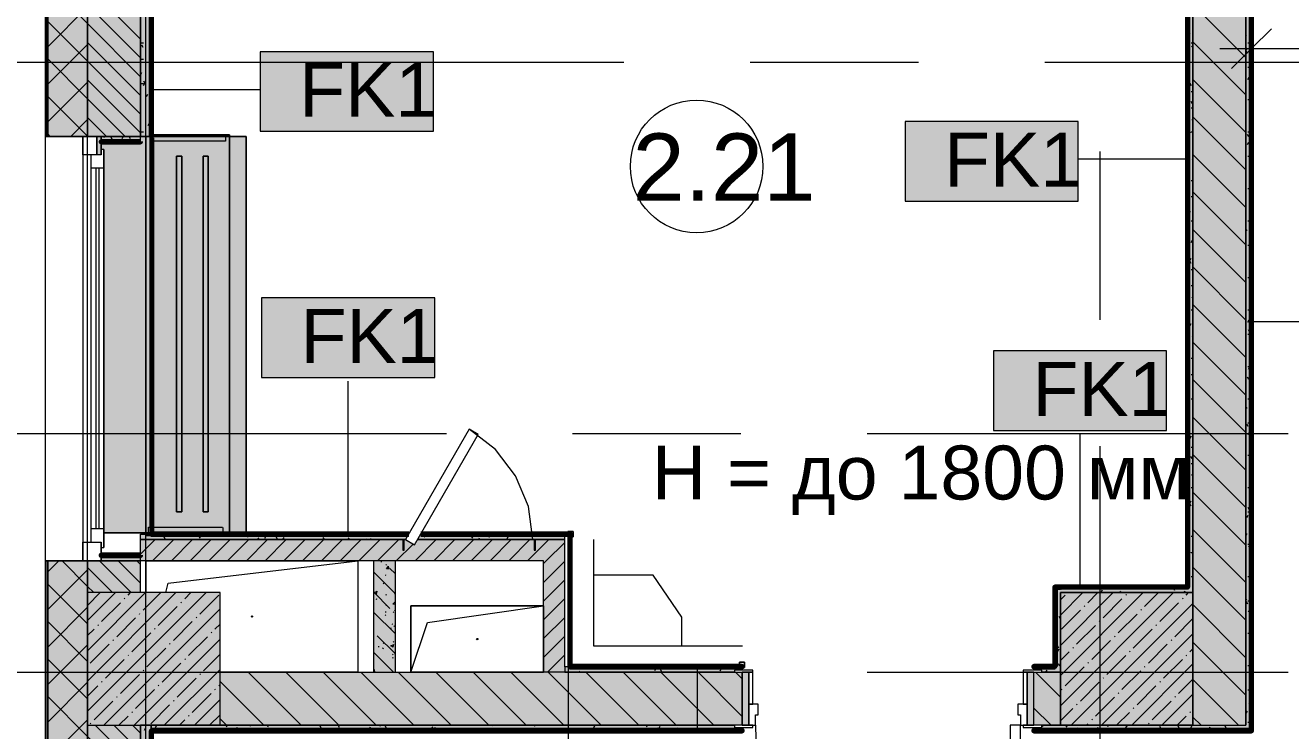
# Model space of a CAD drawing. Header units: millimetres. Extents: x -3817 to 677485, y -22715 to 103890.
# Drawn here: x 326948 to 331722, y 12799 to 15458 of the extents above; entities that cross this region are included whole.
import ezdxf

# ---------------------------------------------------------------- set-up
doc = ezdxf.new("R2010")
doc.units = ezdxf.units.MM
doc.layers.add('PDF _Геометрия', color=7, linetype='Continuous', true_color=0x1d1d1d)
doc.layers.add('PDF _Сплошная заливка', color=7, linetype='Continuous', true_color=0xffffff)
doc.layers.add('PDF _Текст', color=7, linetype='Continuous')
doc.styles.add('PDF GOST-Common', font='arial.ttf')

msp = doc.modelspace()

# ---------------------------------------------------------------- hatches: boundary and pattern name
at = {"layer": 'PDF _Сплошная заливка', "transparency": 33554559}
h = msp.add_hatch(color=256, dxfattribs=at)
h.paths.add_polyline_path([(327182.9, 1819), (327182.9, 7139), (327032.9, 7139), (327032.9, 1819)], flags=0)
h.paths.add_polyline_path([(327032.9, 9239), (327182.9, 9239), (327182.9, 10439), (327032.9, 10439), (327032.9, 9751.2)], flags=0)
h.paths.add_polyline_path([(327182.9, 12539), (327182.9, 13439), (327032.9, 13439), (327032.9, 12539)], flags=0)
h.paths.add_polyline_path([(327032.9, 15039), (327182.9, 15039), (327182.9, 17269), (327032.9, 17269), (327032.9, 16342.1)], flags=0)
h = msp.add_hatch(color=256, dxfattribs=at)
h.paths.add_polyline_path([(327382.9, 9819), (327382.9, 10439), (327182.9, 10439), (327182.9, 9819)], flags=0)
h.paths.add_polyline_path([(327382.9, 12539), (327382.9, 12819), (327182.9, 12819), (327182.9, 12539)], flags=0)
h.paths.add_polyline_path([(327382.9, 13319), (327382.9, 13439), (327182.9, 13439), (327182.9, 13319), (327240, 13319)], flags=0)
h.paths.add_polyline_path([(327182.9, 15039), (327382.9, 15039), (327382.9, 16619), (327182.9, 16619), (327182.9, 16342.1)], flags=0)
for points in [[(331352.9, 12819), (331552.9, 12819), (331552.9, 16519), (331352.9, 16519), (331352.9, 13319)], [(331552.9, 12799), (331572.9, 12799), (331572.9, 15919), (331552.9, 15919), (331552.9, 12819)], [(328902.9, 13439), (328982.9, 13439), (328982.9, 13519), (328872.2, 13519), (328872.2, 13479), (328867.2, 13479), (328867.2, 13519), (328427.5, 13517.4), (328416.9, 13499), (328382.2, 13519), (328377.2, 13517.4), (328377.2, 13479), (328372.2, 13479), (328372.2, 13519), (327382.9, 13517.4), (327382.9, 13439), (328872.2, 13439)], [(327182.9, 12819), (327682.9, 12819), (327682.9, 13319), (327182.9, 13319), (327182.9, 13046.6)], [(330832.9, 13019), (330852.9, 13019), (330852.9, 13339), (330832.9, 13339), (330832.9, 13039)]]:
    msp.add_hatch(color=256, dxfattribs=at).paths.add_polyline_path(points)
at = {"layer": 'PDF _Сплошная заливка', "true_color": 0xeae6de, "transparency": 33554559}
msp.add_hatch(color=254, dxfattribs=at).paths.add_polyline_path([(327418.6, 13544.2), (327418.6, 15039), (327382.9, 15039), (327382.4, 15018), (327234.9, 15019), (327234.9, 15039), (327218.6, 15039), (327218.6, 14969), (327234.9, 14969), (327234.9, 14989), (327244.9, 14989), (327244.9, 13544.2)])
h = msp.add_hatch(color=254, dxfattribs=at)
h.paths.add_polyline_path([(327474.2, 13544.2), (327718.5, 13544.2), (327718.5, 15044.5), (327423.9, 15044.5), (327422.9, 15039), (327418.6, 15039), (327418.6, 13544.2)], flags=0)
h.paths.add_polyline_path([(327618.5, 13624), (327618.5, 14964.5), (327638.5, 14964.5), (327638.5, 13624)], flags=0)
h.paths.add_polyline_path([(327518.5, 13624), (327518.5, 14964.5), (327538.5, 14964.5), (327538.5, 13624)], flags=0)
at = {"layer": 'PDF _Сплошная заливка', "true_color": 0xe8e1d4, "transparency": 33554559}
h = msp.add_hatch(color=254, dxfattribs=at)
h.paths.add_polyline_path([(327474.2, 13544.2), (327718.5, 13544.2), (327718.5, 15039), (327431.9, 15039), (327431.9, 13544.2)], flags=0)
h.paths.add_polyline_path([(327518.5, 13624), (327518.5, 14964.5), (327538.5, 14964.5), (327538.5, 13624)], flags=0)
h.paths.add_polyline_path([(327618.5, 13624), (327618.5, 14964.5), (327638.5, 14964.5), (327638.5, 13624)], flags=0)
at = {"layer": 'PDF _Сплошная заливка', "true_color": 0xfaf5eb, "transparency": 33554559}
h = msp.add_hatch(color=7, dxfattribs=at)
h.paths.add_polyline_path([(327431.9, 13540), (327781.9, 13540), (327781.9, 15039), (327718.5, 15039), (327718.5, 13544.2), (327431.9, 13544.2)], flags=0)
h.paths.add_polyline_path([(327518.5, 13624), (327538.5, 13624), (327538.5, 14964.5), (327518.5, 14964.5), (327518.5, 13703.8)], flags=0)
h.paths.add_polyline_path([(327618.5, 13624), (327638.5, 13624), (327638.5, 14964.5), (327618.5, 14964.5), (327618.5, 13644)], flags=0)
at = {"layer": 'PDF _Сплошная заливка', "true_color": 0xe8e1d4, "transparency": 33554559}
h = msp.add_hatch(color=254, dxfattribs=at)
h.paths.add_polyline_path([(327474.2, 13544.2), (327718.5, 13544.2), (327718.5, 15039), (327431.9, 15039), (327431.9, 13544.2)], flags=0)
h.paths.add_polyline_path([(327518.5, 13624), (327518.5, 14964.5), (327538.5, 14964.5), (327538.5, 13624)], flags=0)
h.paths.add_polyline_path([(327618.5, 13624), (327618.5, 14964.5), (327638.5, 14964.5), (327638.5, 13624)], flags=0)
at = {"layer": 'PDF _Сплошная заливка', "true_color": 0xfaf5eb, "transparency": 33554559}
h = msp.add_hatch(color=7, dxfattribs=at)
h.paths.add_polyline_path([(327722.8, 13540), (327781.9, 13540), (327781.9, 15039), (327718.5, 15039), (327718.5, 13544.2), (327431.9, 13544.2), (327431.9, 13540), (327718.5, 13540)], flags=0)
h.paths.add_polyline_path([(327518.5, 13624), (327538.5, 13624), (327538.5, 14964.5), (327518.5, 14964.5), (327518.5, 13703.8)], flags=0)
h.paths.add_polyline_path([(327618.5, 13624), (327638.5, 13624), (327638.5, 14964.5), (327618.5, 14964.5), (327618.5, 13644)], flags=0)
at = {"layer": 'PDF _Сплошная заливка', "transparency": 33554559}
h = msp.add_hatch(color=256, dxfattribs=at)
h.paths.add_polyline_path([(327382.9, 13519), (328382.2, 13519), (328393.8, 13539), (327382.9, 13539)], flags=0)
h.paths.add_polyline_path([(328872.2, 13519), (328982.9, 13519), (328982.9, 13539), (328440, 13539), (328428.4, 13519), (328867.2, 13519)], flags=0)
h = msp.add_hatch(color=256, dxfattribs=at)
h.paths.add_polyline_path([(330782.9, 13019), (330832.9, 13019), (330832.9, 13039), (330752.9, 13039), (330752.9, 13027), (330782.9, 13026.5)], flags=0)
h.paths.add_polyline_path([(329622.9, 13019), (329622.9, 13027), (329652.9, 13027), (329652.9, 13039), (328982.9, 13039), (328982.9, 13019)], flags=0)
h = msp.add_hatch(color=256, dxfattribs=at)
h.paths.add_polyline_path([(327682.9, 12819), (329652.9, 12819), (329652.9, 13019), (327682.9, 13019), (327682.9, 12875.5)], flags=0)
h.paths.add_polyline_path([(330852.9, 12819), (330852.9, 13019), (330752.9, 13019), (330752.9, 12819), (330782.9, 12819)], flags=0)
h = msp.add_hatch(color=256, dxfattribs=at)
h.paths.add_polyline_path([(327422.9, 10419), (327422.9, 10439), (327382.9, 10439), (327382.9, 10419)], flags=0)
h.paths.add_polyline_path([(327382.9, 12539), (327422.9, 12539), (327422.9, 12819), (327382.9, 12819), (327382.9, 12575.9)], flags=0)
h = msp.add_hatch(color=256, dxfattribs=at)
h.paths.add_polyline_path([(331552.9, 12799), (331552.9, 12819), (330782.9, 12819), (330782.9, 12811), (330752.9, 12811), (330752.9, 12799), (331500.2, 12799)], flags=0)
h.paths.add_polyline_path([(327422.9, 12799), (329652.9, 12799), (329652.9, 12811), (329622.9, 12811), (329622.9, 12819), (327422.9, 12819)], flags=0)

# ---------------------------------------------------------------- linework, layer by layer
at = {"layer": 'PDF _Геометрия', "color": 253, "lineweight": 9, "true_color": 0xaaaaaa}
for points in [[(327402.9, 12624.6), (327402.9, 14799), (327402.9, 17299)], [(324847.9, 15319), (327347.9, 15319), (329206.6, 15319)], [(329682.9, 15319), (330317.9, 15319)], [(330794.1, 15319), (332381.6, 15319)], [(327164.9, 15039), (327164.9, 13439)], [(331002.9, 14347.4), (331002.9, 14982.4)], [(327214.9, 13559), (327214.9, 14919)], [(327224.9, 14919), (327224.9, 13559)], [(324847.9, 13919), (327347.9, 13919), (328536.6, 13919)], [(328862.2, 13519), (328845.9, 13643.2), (328797.9, 13759), (328721.7, 13858.4), (328622.2, 13934.7)], [(329012.9, 13919), (329647.9, 13919)], [(330124.1, 13919), (331711.6, 13919)], [(331002.9, 12283.7), (331002.9, 13871.2)], [(327234.9, 13439), (327234.9, 13509)], [(324847.9, 13019), (327347.9, 13019), (328536.6, 13019)], [(329012.9, 13019), (329647.9, 13019)], [(330124.1, 13019), (331711.6, 13019)]]:
    msp.add_lwpolyline(points, dxfattribs=at)
at = {"layer": 'PDF _Геометрия', "color": 9, "lineweight": 9, "true_color": 0xc0c0c0}
for points in [[(327182.9, 12539), (327024.9, 12539), (327024.9, 10439), (327182.9, 10439), (327182.9, 12539), (327024.9, 12539), (327024.9, 13439), (327182.9, 13439), (327024.9, 13439), (327024.9, 15039), (327182.9, 15039), (327024.9, 15039), (327024.9, 17277), (327029.9, 17277), (327182.9, 17277), (331352.9, 17277), (331352.9, 17272), (331352.9, 17119), (331347.9, 17119), (331344.9, 17119), (327182.9, 17119), (327182.9, 17009)], [(331352.9, 16519), (331352.9, 12819), (330852.9, 12819), (330852.9, 13019), (330852.9, 13319), (331332.9, 13319), (331352.9, 13319), (331352.9, 16599.7)], [(331572.9, 15918), (331572.9, 12799), (331552.9, 12799), (330752.9, 12799), (330752.9, 12811)], [(327218.6, 15039), (327182.9, 15039), (327382.9, 15039), (327422.9, 15039)], [(327182.9, 13439), (327182.9, 15039)], [(327682.9, 13019), (328262.9, 13019), (328262.9, 13439), (327382.9, 13439), (327382.9, 13519), (328382.2, 13519), (327382.9, 13519), (327382.9, 13539), (328393.8, 13539)], [(327402.9, 13544.2), (327402.9, 13540)], [(329652.9, 13027), (329652.9, 13039), (328982.9, 13039), (328982.9, 13439), (328982.9, 13519), (328428.4, 13519), (328982.9, 13519), (328982.9, 13539), (328440, 13539)], [(327382.9, 13319), (327382.9, 13439), (327182.9, 13439), (327234.9, 13439)], [(327402.9, 13439), (327402.9, 13319)], [(328872.2, 13439), (328372.2, 13439)], [(330832.9, 13040), (330832.9, 13339), (330852.9, 13339)], [(330832.9, 13039), (330752.9, 13039), (330752.9, 13027)], [(329652.9, 12819), (329652.9, 13019)], [(330752.9, 12819), (330752.9, 13019)], [(327422.9, 12799), (327422.9, 12819), (327422.9, 12799), (329652.9, 12799), (329652.9, 12811)]]:
    msp.add_lwpolyline(points, dxfattribs=at)
at = {"layer": 'PDF _Геометрия', "color": 7, "lineweight": 9}
for points in [[(327029.9, 15039), (327029.9, 17272), (327032.9, 17272), (327182.9, 17272), (331347.9, 17272), (331347.9, 17269), (331347.9, 17119)], [(331344.9, 17119), (331344.9, 17269), (327182.9, 17269), (327032.9, 17269), (327032.9, 15039)], [(327422.9, 15039), (327422.9, 16598), (327422.9, 16599), (327702.9, 16599)], [(331332.9, 16598.7), (331332.9, 13339)], [(331352.9, 12819), (331552.9, 12819), (331552.9, 15919), (331552.9, 12819)], [(331573.9, 15176.1), (331573.9, 15370), (331573.9, 15490)], [(331453.9, 15370), (332872.4, 15370), (334193.9, 15370)], [(327423.4, 15216.4), (327834.3, 15216.4)], [(331332.4, 14952.9), (330919.9, 14952.9)], [(331573.4, 14341.3), (331984.3, 14341.3)], [(328166, 13539.5), (328166, 14116.2)], [(330927.2, 13339.5), (330927.2, 13916.2)], [(329003.9, 13529.5), (329015.3, 13529.5), (329010.9, 13529.5)], [(327029.9, 13439), (327029.9, 12539)], [(327032.9, 13439), (327032.9, 12539)], [(327402.9, 13319), (327402.9, 13439), (328202.9, 13439), (328202.9, 13019), (327682.9, 13019)], [(327477.9, 13319), (327486.9, 13355), (328202.9, 13439)], [(328342.9, 13439), (328262.9, 13439)], [(329424.5, 13120.8), (329424.5, 13226.1), (329317, 13384.7), (329091.8, 13384.7)], [(331331.9, 13339), (330852.9, 13339)], [(328402.9, 13019), (328465.4, 13206.5), (328902.9, 13269)], [(328995.8, 13261.4), (328995.8, 12624.8), (329155.5, 12624.8)], [(328982.9, 13039), (328982.9, 13019), (329622.9, 13019), (328982.9, 13019), (328902.9, 13019)], [(329482.9, 13039.5), (329482.1, 12796.8)], [(329641.8, 13047), (329641.8, 13057), (329661.3, 13057), (329661.3, 13037), (329652.9, 13037), (329661.3, 13037), (329661.3, 13057), (329641.8, 13057), (329641.8, 13040)], [(328262.9, 13019), (328342.9, 13019)], [(327422.9, 12819), (327382.9, 12819)]]:
    msp.add_lwpolyline(points, dxfattribs=at)
for points in [[(327182.9, 17009), (327182.9, 15039)], [(327382.9, 15039), (327382.9, 16619)], [(328487.5, 15358.3), (327834.3, 15358.3), (327834.3, 15058.3), (328487.5, 15058.3)], [(330919.9, 15094.7), (330266.8, 15094.7), (330266.8, 14794.7), (330919.9, 14794.7)], [(328492.5, 14430.1), (327839.4, 14430.1), (327839.4, 14130.1), (328492.5, 14130.1)], [(331253.7, 14230.1), (330600.6, 14230.1), (330600.6, 13930.1), (331253.7, 13930.1)], [(329015.3, 13529.5), (329015.3, 13549), (328995.3, 13549), (328995.3, 13540), (328995.3, 13549), (329015.3, 13549)], [(328995.3, 13539), (328995.3, 13529.5), (329002.9, 13529.5), (328995.3, 13529.5)], [(327182.9, 13439), (327182.9, 12539)], [(327682.9, 13319), (327182.9, 13319), (327182.9, 12819), (327682.9, 12819)], [(331352.9, 13319), (330852.9, 13319), (330852.9, 12819), (331352.9, 12819)], [(328902.9, 13269), (328902.9, 13019), (328402.9, 13019), (328402.9, 13269)], [(328902.9, 13269), (328402.9, 13269), (328402.9, 13019), (328902.9, 13019)], [(330832.9, 13019), (330782.9, 13019)], [(327382.9, 12539), (327382.9, 12819)], [(327422.9, 12819), (329622.9, 12819)], [(330782.9, 12819), (330852.9, 12819)]]:
    msp.add_lwpolyline(points, close=True, dxfattribs=at)
at = {"layer": 'PDF _Геометрия', "color": 231, "lineweight": 70, "true_color": 0xff80c0}
for points in [[(327422.9, 15039), (327423.9, 15039), (327423.9, 16598), (327702.9, 16598), (327703.9, 16598), (327703.9, 16878), (330401.9, 16878), (330401.9, 16598.7), (330402.9, 16598.7), (331331.9, 16598.7), (331331.9, 13340), (330831.9, 13340), (330831.9, 13339), (330831.9, 13040), (330752.9, 13040), (330752.9, 13039), (330832.9, 13039)], [(331572.9, 15919), (331572.9, 12799), (330752.9, 12799), (330752.9, 12798), (331573.9, 12798), (331573.9, 12799), (331573.9, 15919)], [(328394.4, 13540), (327422.9, 13540), (327422.9, 13539), (328393.8, 13539)], [(328440, 13539), (329002.9, 13539), (329002.9, 13040), (329002.9, 13039), (329652.9, 13039), (329652.9, 13040), (329003.9, 13040), (329003.9, 13540), (329002.9, 13540), (328440.6, 13540)], [(330852.9, 13339), (330832.9, 13339), (330832.9, 13040)], [(327422.9, 12798), (327422.9, 12539), (327423.9, 12539), (327423.9, 12798), (329652.9, 12798), (329652.9, 12799), (327422.9, 12799)]]:
    msp.add_lwpolyline(points, dxfattribs=at)
at = {"layer": 'PDF _Геометрия', "color": 231, "lineweight": 9, "true_color": 0xff80c0}
for points in [[(327702.9, 16599), (327422.9, 16599), (327422.9, 16598), (327422.9, 15039)], [(330852.9, 13339), (331331.9, 13339), (331332.9, 13339), (331332.9, 16598.7), (331332.9, 16599.7), (330422.9, 16599.7)], [(330832.9, 13039), (330832.9, 13040)], [(327422.9, 12799), (327422.9, 12798)]]:
    msp.add_lwpolyline(points, dxfattribs=at)
at = {"layer": 'PDF _Геометрия', "lineweight": 9}
for points in [[(327382.9, 15405.5), (327182.9, 15605.5), (327032.9, 15755.5)], [(327382.9, 15264), (327182.9, 15464), (327032.9, 15614)], [(327032.9, 15376.9), (327182.9, 15526.9)], [(327382.9, 15334.7), (327182.9, 15534.7)], [(331552.9, 15336.7), (331352.9, 15536.7)], [(327382.9, 15122.6), (327182.9, 15322.6), (327032.9, 15472.6)], [(327032.9, 15235.5), (327182.9, 15385.5)], [(327382.9, 15193.3), (327182.9, 15393.3)], [(331552.9, 15195.3), (331352.9, 15395.3)], [(327325.1, 15039), (327182.9, 15181.2), (327032.9, 15331.2)], [(327032.9, 15094), (327182.9, 15244)], [(327382.9, 15051.9), (327182.9, 15251.9)], [(331552.9, 15053.8), (331352.9, 15253.8)], [(327183.7, 15039), (327182.9, 15039.8), (327032.9, 15189.8)], [(327119.3, 15039), (327182.9, 15102.6)], [(327254.4, 15039), (327182.9, 15110.5)], [(331552.9, 14912.4), (331352.9, 15112.4)], [(327042.2, 15039), (327032.9, 15048.3)], [(331552.9, 14771), (331352.9, 14971)], [(331552.9, 14629.6), (331352.9, 14829.6)], [(331552.9, 14488.1), (331352.9, 14688.1)], [(331552.9, 14346.7), (331352.9, 14546.7)], [(331552.9, 14205.3), (331352.9, 14405.3)], [(331552.9, 14063.9), (331352.9, 14263.9)], [(331552.9, 13922.5), (331352.9, 14122.5)], [(331552.9, 13781), (331352.9, 13981)], [(331552.9, 13639.6), (331352.9, 13839.6)], [(331552.9, 13498.2), (331352.9, 13698.2)], [(327382.9, 13464.1), (327437.8, 13519)], [(327428.5, 13439), (327508.5, 13519)], [(327499.2, 13439), (327579.2, 13519)], [(327569.9, 13439), (327649.9, 13519)], [(327640.6, 13439), (327720.6, 13519)], [(327711.3, 13439), (327791.3, 13519)], [(327782, 13439), (327862, 13519)], [(327852.7, 13439), (327932.7, 13519)], [(327923.4, 13439), (328003.4, 13519)], [(327994.2, 13439), (328074.2, 13519)], [(328064.9, 13439), (328144.9, 13519)], [(328135.6, 13439), (328215.6, 13519)], [(328206.3, 13439), (328286.3, 13519)], [(328277, 13439), (328357, 13519)], [(328418.4, 13439), (328498.4, 13519)], [(328489.1, 13439), (328569.1, 13519)], [(328559.8, 13439), (328639.8, 13519)], [(328630.6, 13439), (328710.6, 13519)], [(328701.3, 13439), (328781.3, 13519)], [(328772, 13439), (328852, 13519)], [(328842.7, 13439), (328922.7, 13519)], [(331552.9, 13356.8), (331352.9, 13556.8)], [(328347.7, 13439), (328411.1, 13502.4)], [(328902.9, 13428.5), (328913.4, 13439), (328982.9, 13508.5)], [(327032.9, 13397), (327074.9, 13439)], [(327206.6, 13319), (327182.9, 13342.7), (327086.6, 13439)], [(327348, 13319), (327228, 13439)], [(327382.9, 13354.8), (327298.7, 13439)], [(327382.9, 13425.6), (327369.4, 13439)], [(328902.9, 13357.8), (328982.9, 13437.8)], [(331552.9, 13215.4), (331352.9, 13415.4)], [(327032.9, 13255.6), (327182.9, 13405.6)], [(327277.3, 13319), (327182.9, 13413.4)], [(328902.9, 13287.1), (328982.9, 13367.1)], [(327182.9, 13201.3), (327032.9, 13351.3)], [(327182.9, 13213.9), (327288, 13319)], [(327182.9, 13099.9), (327402, 13319)], [(327182.9, 12985.8), (327516.1, 13319)], [(327182.9, 12871.8), (327630.1, 13319)], [(327182.9, 13271), (327230.9, 13319)], [(327335.7, 13309.7), (327345, 13319)], [(327392.7, 13252.6), (327459, 13319)], [(327549.5, 13295.4), (327573.1, 13319)], [(330852.9, 13234.4), (330937.5, 13319)], [(330852.9, 13120.3), (331051.6, 13319)], [(330852.9, 13006.3), (331165.6, 13319)], [(330852.9, 12892.2), (331279.7, 13319)], [(330956.7, 13281.2), (330994.6, 13319)], [(331170.6, 13266.9), (331222.7, 13319)], [(331327.4, 13309.7), (331336.7, 13319)], [(327235.9, 13209.9), (327307.1, 13281.2)], [(327321.4, 13295.4), (327323.8, 13297.8)], [(327535.2, 13281.2), (327537.6, 13283.5)], [(327606.5, 13238.4), (327677.8, 13309.7)], [(328902.9, 13216.4), (328982.9, 13296.4)], [(330852.9, 13291.4), (330871.2, 13309.7)], [(330893.7, 12819), (331352.9, 13278.2)], [(331013.7, 13224.1), (331085, 13295.4)], [(331099.3, 13309.7), (331101.7, 13312)], [(331227.6, 13209.9), (331298.9, 13281.2)], [(331313.1, 13295.4), (331315.5, 13297.8)], [(331552.9, 13073.9), (331352.9, 13273.9)], [(327032.9, 13114.1), (327182.9, 13264.1)], [(327244.2, 12819), (327682.9, 13257.7)], [(327292.9, 13152.9), (327364.2, 13224.1)], [(327378.4, 13238.4), (327380.8, 13240.8)], [(327449.7, 13195.6), (327521, 13266.9)], [(327592.3, 13224.1), (327594.6, 13226.5)], [(328902.9, 13145.7), (328982.9, 13225.7)], [(330856.9, 13181.4), (330928.2, 13252.6)], [(330942.5, 13266.9), (330944.8, 13269.3)], [(331070.8, 13167.1), (331142.1, 13238.4)], [(331156.3, 13252.6), (331158.7, 13255)], [(327182.9, 13059.9), (327032.9, 13209.9)], [(327182.9, 13156.9), (327207.4, 13181.4)], [(327221.6, 13195.6), (327224, 13198)], [(327435.5, 13181.4), (327437.8, 13183.7)], [(327506.7, 13138.6), (327578, 13209.9)], [(327663.6, 13181.4), (327682.9, 13200.7)], [(330914, 13124.3), (330985.2, 13195.6)], [(330999.5, 13209.9), (331001.9, 13212.3)], [(331127.8, 13110.1), (331199.1, 13181.4)], [(331213.3, 13195.6), (331215.7, 13198)], [(331284.6, 13152.9), (331352.9, 13221.1)], [(327278.6, 13138.6), (327281, 13141)], [(327349.9, 13095.8), (327421.2, 13167.1)], [(327358.2, 12819), (327682.9, 13143.7)], [(327563.8, 13081.6), (327635, 13152.9)], [(327649.3, 13167.1), (327651.7, 13169.5)], [(328902.9, 13074.9), (328982.9, 13154.9)], [(330971, 13067.3), (331042.3, 13138.6)], [(331007.8, 12819), (331352.9, 13164.1)], [(331056.5, 13152.9), (331058.9, 13155.2)], [(331270.4, 13138.6), (331272.7, 13141)], [(331552.9, 12932.5), (331352.9, 13132.5)], [(327032.9, 12972.7), (327182.9, 13122.7)], [(327193.1, 13053.1), (327264.4, 13124.3)], [(327335.7, 13081.6), (327338, 13083.9)], [(327406.9, 13038.8), (327478.2, 13110.1)], [(327492.5, 13124.3), (327494.9, 13126.7)], [(327620.8, 13024.5), (327682.9, 13086.7)], [(328917.7, 13019), (328982.9, 13084.2)], [(330852.9, 13063.3), (330885.4, 13095.8)], [(330899.7, 13110.1), (330902.1, 13112.5)], [(331028, 13010.3), (331099.3, 13081.6)], [(331113.5, 13095.8), (331115.9, 13098.2)], [(331184.8, 13053.1), (331256.1, 13124.3)], [(331327.4, 13081.6), (331329.8, 13083.9)], [(331341.6, 13095.8), (331352.9, 13107.1)], [(327182.9, 12918.4), (327032.9, 13068.4)], [(327250.1, 12996), (327321.4, 13067.3)], [(327464, 12981.8), (327535.2, 13053.1)], [(327549.5, 13067.3), (327551.9, 13069.7)], [(330871.2, 12967.5), (330942.5, 13038.8)], [(330956.7, 13053.1), (330959.1, 13055.4)], [(331121.8, 12819), (331352.9, 13050.1)], [(331170.6, 13038.8), (331172.9, 13041.2)], [(331241.8, 12996), (331313.1, 13067.3)], [(327235.9, 12981.8), (327238.2, 12984.2)], [(327307.1, 12939), (327378.4, 13010.3)], [(327392.7, 13024.5), (327395.1, 13026.9)], [(327472.3, 12819), (327682.9, 13029.6)], [(327521, 12924.8), (327592.3, 12996)], [(327606.5, 13010.3), (327608.9, 13012.7)], [(327848, 12819), (327682.9, 12984.1)], [(327989.4, 12819), (327789.4, 13019)], [(328130.9, 12819), (327930.9, 13019)], [(328272.3, 12819), (328072.3, 13019)], [(328413.7, 12819), (328213.7, 13019)], [(328555.1, 12819), (328355.1, 13019)], [(328696.6, 12819), (328496.5, 13019)], [(328838, 12819), (328638, 13019)], [(328979.4, 12819), (328779.4, 13019)], [(329120.8, 12819), (328920.8, 13019)], [(329262.2, 12819), (329062.2, 13019)], [(329403.7, 12819), (329203.7, 13019)], [(329545.1, 12819), (329345.1, 13019)], [(329652.9, 12852.6), (329486.5, 13019)], [(329652.9, 12994), (329627.9, 13019)], [(330852.9, 12925.4), (330759.3, 13019)], [(331013.7, 12996), (331016.1, 12998.4)], [(331085, 12953.3), (331156.3, 13024.5)], [(331227.6, 12981.8), (331230, 12984.2)], [(331298.9, 12939), (331352.9, 12993)], [(331525, 12819), (331352.9, 12991.1)], [(327032.9, 12831.3), (327182.9, 12981.3)], [(327182.9, 12928.8), (327221.6, 12967.5)], [(327364.2, 12882), (327435.5, 12953.3)], [(327449.7, 12967.5), (327452.1, 12969.9)], [(327578, 12867.7), (327649.3, 12939)], [(327663.6, 12953.3), (327665.9, 12955.6)], [(327677.8, 12967.5), (327682.9, 12972.6)], [(330856.9, 12953.3), (330859.3, 12955.6)], [(330928.2, 12910.5), (330999.5, 12981.8)], [(331070.8, 12939), (331073.1, 12941.4)], [(331142.1, 12896.2), (331213.3, 12967.5)], [(327382.9, 12577), (327182.9, 12777), (327032.9, 12927)], [(327207.4, 12839.2), (327278.6, 12910.5)], [(327292.9, 12924.8), (327295.3, 12927.1)], [(327421.2, 12825), (327492.5, 12896.2)], [(327506.7, 12910.5), (327509.1, 12912.9)], [(327586.3, 12819), (327682.9, 12915.6)], [(330914, 12896.2), (330916.3, 12898.6)], [(330985.2, 12853.5), (331056.5, 12924.8)], [(331199.1, 12839.2), (331270.4, 12910.5)], [(331235.9, 12819), (331352.9, 12936)], [(331284.6, 12924.8), (331287, 12927.1)], [(327301.2, 12819), (327335.7, 12853.5)], [(327349.9, 12867.7), (327352.3, 12870.1)], [(327563.8, 12853.5), (327566.1, 12855.8)], [(327643.3, 12819), (327682.9, 12858.6)], [(327706.6, 12819), (327682.9, 12842.7)], [(330817.9, 12819), (330752.9, 12884)], [(330852.9, 12835.2), (330899.7, 12882)], [(330971, 12839.2), (330973.4, 12841.6)], [(331064.8, 12819), (331113.5, 12867.7)], [(331127.8, 12882), (331130.2, 12884.4)], [(331292.9, 12819), (331327.4, 12853.5)], [(331341.6, 12867.7), (331344, 12870.1)], [(331383.6, 12819), (331352.9, 12849.7)], [(327032.9, 12689.9), (327182.9, 12839.9)], [(327193.1, 12825), (327195.5, 12827.3)], [(327382.9, 12647.7), (327211.6, 12819)], [(327382.9, 12718.4), (327282.3, 12819)], [(327382.9, 12789.2), (327353, 12819)], [(327529.3, 12819), (327549.5, 12839.2)], [(330950.8, 12819), (330956.7, 12825)], [(331184.8, 12825), (331187.2, 12827.3)], [(331349.9, 12819), (331352.9, 12822)]]:
    msp.add_lwpolyline(points, dxfattribs=at)
at = {"layer": 'PDF _Геометрия', "color": 253, "lineweight": 9, "true_color": 0x9b9b9b}
for points in [[(331341.7, 15425.1), (331336.7, 15416.4)], [(331554.4, 15419.6), (331552.9, 15422.3)], [(327384.3, 15391.2), (327394.4, 15391.2)], [(327392.2, 15374.6), (327387.2, 15383.3)], [(327421.1, 15401), (327416.1, 15392.3)], [(331346.7, 15391.2), (331352.9, 15391.2)], [(331352.9, 15383.5), (331347.8, 15374.8)], [(331557, 15371.2), (331552.9, 15364.2)], [(331560.1, 15391.2), (331570.2, 15391.2)], [(327384.3, 15330.2), (327394.4, 15330.2)], [(327414.8, 15360.7), (327422.9, 15360.7)], [(331558.5, 15351.5), (331553.5, 15360.2)], [(327386.5, 15280.1), (327382.9, 15273.8)], [(331560.1, 15299.7), (331570.2, 15299.7)], [(327384.3, 15238.8), (327394.4, 15238.8)], [(327397.7, 15238.5), (327392.7, 15229.8)], [(327400.4, 15238.5), (327395.3, 15247.2)], [(327414.8, 15269.2), (327422.9, 15269.2)], [(331347.4, 15229.6), (331342.3, 15238.3)], [(331564, 15261.5), (331559, 15252.8)], [(331572.9, 15265.7), (331572.8, 15265.8)], [(327408.9, 15196.9), (327403.8, 15188.2)], [(331346.7, 15208.3), (331352.9, 15208.3)], [(331352.9, 15200.6), (331350.8, 15197)], [(327414.8, 15147.3), (327422.9, 15147.3)], [(331351.4, 15161.6), (331346.4, 15170.3)], [(331346.7, 15147.3), (331352.9, 15147.3)], [(331560.1, 15177.8), (331570.2, 15177.8)], [(327415.9, 15087.2), (327410.9, 15078.5)], [(327422.9, 15077.5), (327418.7, 15084.8)], [(331352.9, 15098.1), (331350.5, 15102.3)], [(327234.9, 15037.4), (327234.9, 15037.4)], [(327247.3, 15039), (327244.4, 15033.9)], [(327317.4, 15038.5), (327312.4, 15029.8)], [(327344.6, 15030.3), (327339.6, 15039)], [(327384.3, 15055.9), (327394.4, 15055.9)], [(331344.4, 15051.9), (331339.3, 15060.6)], [(331346.7, 15055.9), (331352.9, 15055.9)], [(331563.7, 15037.8), (331558.7, 15046.5)], [(331560.1, 15055.9), (331570.2, 15055.9)], [(327262.4, 15025.4), (327272.5, 15025.4)], [(327276.5, 15026.2), (327271.5, 15035)], [(327382.9, 15024.9), (327381.2, 15027.9)], [(331333.2, 15010.3), (331332.9, 15010.8)], [(331562.9, 15015.8), (331557.9, 15007.1)], [(331337.3, 14942.2), (331332.9, 14949.9)], [(331352.9, 14956.8), (331349.7, 14951.3)], [(331560.1, 14964.4), (331570.2, 14964.4)], [(331572.9, 14972.1), (331569.1, 14965.5)], [(331571.9, 14901.7), (331566.8, 14910.4)], [(331341.4, 14874.2), (331336.3, 14882.9)], [(331346.7, 14873), (331352.9, 14873)], [(331346.7, 14812), (331352.9, 14812)], [(331560.1, 14842.5), (331570.2, 14842.5)], [(331342.5, 14755.9), (331337.5, 14747.2)], [(331572.9, 14789.2), (331572.1, 14787.8)], [(331346.7, 14720.6), (331352.9, 14720.6)], [(331560.1, 14720.6), (331570.2, 14720.6)], [(331557.7, 14682.4), (331552.9, 14690.7)], [(331349.6, 14646.3), (331344.6, 14637.5)], [(331553.7, 14634), (331552.9, 14632.6)], [(331560.1, 14629.2), (331570.2, 14629.2)], [(331345.5, 14578.2), (331340.5, 14569.5)], [(331346.6, 14560.4), (331341.5, 14569.2)], [(331346.7, 14537.7), (331352.9, 14537.7)], [(331352.9, 14530.1), (331351.6, 14527.9)], [(331572.9, 14545.4), (331571, 14542)], [(331346.7, 14476.8), (331352.9, 14476.8)], [(331560.1, 14507.2), (331570.2, 14507.2)], [(331352.9, 14427.5), (331349.7, 14433.1)], [(331346.7, 14385.3), (331352.9, 14385.3)], [(331560.1, 14385.3), (331570.2, 14385.3)], [(331344.4, 14332.5), (331339.4, 14323.8)], [(331563.7, 14346.6), (331558.7, 14337.9)], [(331352.9, 14286.2), (331350.5, 14282.1)], [(331560.1, 14293.9), (331570.2, 14293.9)], [(331567, 14300.6), (331562, 14309.3)], [(331570.8, 14237), (331565.8, 14228.3)], [(331571.1, 14232.5), (331566, 14241.2)], [(331340.6, 14205), (331335.5, 14213.8)], [(331346.7, 14202.4), (331352.9, 14202.4)], [(331346.7, 14141.5), (331352.9, 14141.5)], [(331564, 14122.9), (331559, 14131.6)], [(331560.1, 14172), (331570.2, 14172)], [(331566.7, 14168.9), (331561.7, 14160.2)], [(331572.9, 14168.4), (331570.1, 14173.2)], [(331572.9, 14118.6), (331572.9, 14118.6)], [(331346.7, 14050), (331352.9, 14050)], [(331560.1, 14050), (331570.2, 14050)], [(331339.2, 14018.7), (331334.2, 14010)], [(331556.9, 14013.2), (331552.9, 14020.2)], [(331335.1, 13950.7), (331332.9, 13946.8)], [(331561, 13945.2), (331556, 13953.9)], [(331560.1, 13958.6), (331570.2, 13958.6)], [(331346.3, 13909.1), (331341.3, 13900.3)], [(331565.6, 13923.2), (331560.6, 13914.5)], [(331346.7, 13867.2), (331352.9, 13867.2)], [(331572.9, 13874.8), (331571.8, 13872.9)], [(331349.8, 13823.2), (331344.8, 13832)], [(331346.7, 13806.2), (331352.9, 13806.2)], [(331560.1, 13836.7), (331570.2, 13836.7)], [(331352.9, 13757), (331348.9, 13763.9)], [(331334.1, 13705), (331332.9, 13702.9)], [(331346.7, 13714.8), (331352.9, 13714.8)], [(331553.4, 13719.1), (331552.9, 13718.2)], [(331560.1, 13714.8), (331570.2, 13714.8)], [(331345.2, 13663.3), (331340.2, 13654.6)], [(331346.8, 13645.5), (331341.8, 13654.2)], [(331335.7, 13603.9), (331332.9, 13608.7)], [(331352.9, 13615.7), (331351.3, 13613)], [(331560.5, 13609.4), (331555.4, 13600.7)], [(331560.1, 13623.3), (331570.2, 13623.3)], [(331566.2, 13631.4), (331561.2, 13640.1)], [(327434.4, 13533.6), (327431.3, 13539)], [(327476, 13522.4), (327471, 13531.2)], [(327475.8, 13531.9), (327485.8, 13531.9)], [(327513.2, 13519), (327512.7, 13520)], [(327567.2, 13531.9), (327577.3, 13531.9)], [(327609.4, 13532.5), (327604.3, 13523.8)], [(327612.1, 13530.6), (327607.3, 13539)], [(327648.3, 13539), (327646, 13535)], [(327658.7, 13531.9), (327668.7, 13531.9)], [(327789.8, 13527.6), (327784.8, 13536.3)], [(327813.5, 13520.3), (327812.8, 13519)], [(327830, 13519), (327826.4, 13525.2)], [(327841.5, 13531.9), (327851.6, 13531.9)], [(327855.1, 13531.4), (327850.1, 13522.7)], [(327899.5, 13520.5), (327894.5, 13529.3)], [(327923.1, 13527.3), (327918.3, 13519)], [(327933, 13531.9), (327943, 13531.9)], [(327993.9, 13531.9), (328004, 13531.9)], [(328070.7, 13539), (328069.4, 13536.8)], [(328076.4, 13519), (328072.2, 13526.3)], [(328146.3, 13531.9), (328156.4, 13531.9)], [(328168.9, 13526.2), (328164.7, 13519)], [(328171.6, 13536.9), (328170.4, 13539)], [(328236.9, 13522.2), (328235.1, 13519)], [(328237.8, 13531.9), (328247.8, 13531.9)], [(328252.3, 13519), (328249.9, 13523.3)], [(328329.2, 13531.9), (328339.3, 13531.9)], [(328456.3, 13536.3), (328451.2, 13527.6)], [(328493, 13539), (328492.9, 13538.7)], [(328512.1, 13531.9), (328522.2, 13531.9)], [(328595.1, 13535), (328592.7, 13539)], [(328603.5, 13531.9), (328613.6, 13531.9)], [(328636.7, 13523.8), (328631.7, 13532.5)], [(328660.4, 13524), (328657.4, 13519)], [(328664.5, 13531.9), (328674.6, 13531.9)], [(328702, 13535.2), (328697, 13526.5)], [(328770, 13531.1), (328765, 13522.4)], [(328816.9, 13531.9), (328827, 13531.9)], [(328908.3, 13531.9), (328918.4, 13531.9)], [(328950.5, 13529), (328945.4, 13537.7)], [(331339.8, 13535.9), (331334.7, 13544.6)], [(331346.7, 13531.9), (331352.9, 13531.9)], [(331556.4, 13541.4), (331552.9, 13535.4)], [(331343.9, 13467.8), (331338.8, 13476.5)], [(331346.7, 13470.9), (331352.9, 13470.9)], [(331560.1, 13501.4), (331570.2, 13501.4)], [(331567.5, 13499.8), (331562.5, 13491)], [(331572.9, 13497.9), (331569.3, 13504)], [(327249.9, 13458.5), (327244.9, 13449.8)], [(327292.9, 13440.4), (327303, 13440.4)], [(331346.7, 13379.5), (331352.9, 13379.5)], [(331560.1, 13379.5), (331570.2, 13379.5)], [(330832.9, 13318.5), (330838.6, 13318.5)], [(330860.6, 13329.6), (330855.5, 13338.3)], [(330911.6, 13339), (330911.6, 13338.9)], [(331011, 13328.3), (331006, 13319.6)], [(331079.1, 13324.2), (331076, 13319)], [(331158, 13339), (331157.3, 13337.8)], [(331174.3, 13334.8), (331171.9, 13339)], [(331228.4, 13339), (331225.3, 13333.8)], [(331242.4, 13338.8), (331242.3, 13339)], [(331284, 13327.7), (331279, 13336.4)], [(331324.2, 13319), (331320.6, 13325.2)], [(331324.8, 13323.2), (331322.4, 13319)], [(331555.3, 13295.7), (331552.9, 13291.5)], [(331560.2, 13276), (331555.2, 13284.7)], [(331560.1, 13288), (331570.2, 13288)], [(330852.9, 13220.9), (330848.5, 13228.6)], [(331566.4, 13254), (331561.4, 13245.3)], [(330832.9, 13196.6), (330838.6, 13196.6)], [(330842.3, 13178.3), (330837.3, 13187)], [(331572.9, 13204.2), (331572.6, 13203.7)], [(330836.3, 13147.6), (330832.9, 13141.7)], [(331560.1, 13166.1), (331570.2, 13166.1)], [(330832.9, 13105.2), (330838.6, 13105.2)], [(330846.4, 13110.2), (330841.4, 13119)], [(330847.5, 13106), (330842.4, 13097.3)], [(329198.4, 13038.6), (329198.2, 13039)], [(329308, 13031.6), (329303.8, 13039)], [(329327.3, 13033.4), (329322.3, 13024.7)], [(329365.8, 13039), (329363.9, 13035.8)], [(329573.1, 13032.3), (329568, 13023.6)], [(329621.8, 13036.7), (329620.5, 13039)], [(330782.5, 13038.1), (330782, 13039)], [(330850.5, 13042.2), (330845.5, 13050.9)], [(331560.1, 13044.2), (331570.2, 13044.2)], [(329040, 13023.3), (329037.5, 13019)], [(329108, 13019.2), (329107.9, 13019)], [(329349.7, 13020.4), (329344.7, 13029.1)], [(329531.4, 13021.1), (329530.2, 13019)], [(330801.7, 13026.8), (330797.2, 13019)], [(331560.1, 12952.8), (331570.2, 12952.8)], [(331569.5, 12894.2), (331564.4, 12902.9)], [(331557.2, 12872.2), (331552.9, 12864.8)], [(327402, 12807.6), (327397, 12798.8)], [(327414.8, 12800.4), (327422.9, 12800.4), (327424.9, 12800.4)], [(327443.6, 12818.7), (327438.6, 12810)], [(327549.4, 12819), (327548.3, 12817.1)], [(327597.7, 12800.4), (327607.8, 12800.4)], [(327647.7, 12806.5), (327643.4, 12799)], [(327689.1, 12800.4), (327699.2, 12800.4)], [(327709.8, 12812.7), (327706.2, 12819)], [(327715.8, 12802.4), (327713.8, 12799)], [(327751.5, 12801.6), (327746.4, 12810.3)], [(327750.1, 12800.4), (327760.2, 12800.4)], [(327795.8, 12819), (327794, 12816)], [(327866.1, 12819), (327862, 12811.9)], [(327902.5, 12800.4), (327912.6, 12800.4)], [(327961.5, 12801.3), (327960.2, 12799)], [(327993.9, 12800.4), (328004, 12800.4)], [(328023.6, 12817.9), (328023, 12819)], [(328065.2, 12806.8), (328060.2, 12815.5)], [(328085.4, 12800.4), (328095.4, 12800.4)], [(328133.3, 12810.8), (328128.5, 12819)], [(328174.9, 12799.7), (328169.9, 12808.4)], [(328248.9, 12811.3), (328243.8, 12802.6)], [(328268.3, 12800.4), (328278.3, 12800.4)], [(328288.5, 12819), (328285.5, 12813.8)], [(328311, 12807.8), (328305.9, 12816.6)], [(328359.7, 12800.4), (328369.8, 12800.4)], [(328420.7, 12800.4), (328430.7, 12800.4)], [(328453, 12799.1), (328452.9, 12799)], [(328488.7, 12804.9), (328483.6, 12813.6)], [(328494.6, 12810.2), (328489.6, 12801.5)], [(328527.2, 12799), (328525.3, 12802.4)], [(328562.6, 12806.2), (328558.5, 12799)], [(328573.1, 12800.4), (328583.1, 12800.4)], [(328597.6, 12799), (328593.3, 12806.5)], [(328664.5, 12800.4), (328674.6, 12800.4)], [(328710.8, 12819), (328708.9, 12815.7)], [(328755.9, 12800.4), (328766, 12800.4)], [(328773.6, 12799), (328771, 12803.5)], [(328808.4, 12805.1), (328804.9, 12799)], [(328870.5, 12814.1), (328867.6, 12819)], [(328876.4, 12801), (328875.3, 12799)], [(328938.8, 12800.4), (328948.9, 12800.4)], [(328949.6, 12799), (328948.7, 12800.5)], [(329030.3, 12800.4), (329040.3, 12800.4)], [(329095.7, 12815.1), (329090.7, 12806.4)], [(329091.2, 12800.4), (329101.3, 12800.4)], [(329133.2, 12819), (329132.4, 12817.6)], [(329243.6, 12800.4), (329253.7, 12800.4)], [(329293.9, 12812.2), (329290, 12819)], [(329299.8, 12802.9), (329297.6, 12799)], [(329335.5, 12801.1), (329330.5, 12809.8)], [(329335.1, 12800.4), (329345.1, 12800.4)], [(329341.5, 12814), (329336.5, 12805.3)], [(329409.5, 12810), (329404.5, 12801.2)], [(329426.5, 12800.4), (329436.6, 12800.4)], [(329607.7, 12817.4), (329606.7, 12819)], [(329609.4, 12800.4), (329619.4, 12800.4)], [(329649.3, 12806.2), (329646.6, 12811)], [(329652.9, 12804.8), (329650.2, 12800.1)], [(330767.6, 12800.4), (330777.7, 12800.4)], [(330787.4, 12819), (330784.5, 12814)], [(330878, 12811.7), (330873.8, 12819)], [(330919.6, 12800.6), (330914.6, 12809.3)], [(330950.5, 12800.4), (330960.6, 12800.4)], [(330952, 12799.3), (330951.8, 12799)], [(330993.6, 12810.5), (330988.6, 12801.8)], [(331033.7, 12819), (331030.2, 12812.9)], [(331041.9, 12800.4), (331052, 12800.4)], [(331103.3, 12817.5), (331098.2, 12808.8)], [(331102.9, 12800.4), (331113, 12800.4)], [(331191.8, 12816.9), (331190.5, 12819)], [(331233.4, 12805.7), (331228.4, 12814.4)], [(331255.3, 12800.4), (331265.3, 12800.4)], [(331301.4, 12809.8), (331296.4, 12818.5)], [(331342.9, 12799), (331338, 12807.4)], [(331349, 12816.4), (331344, 12807.7)], [(331346.7, 12800.4), (331356.8, 12800.4)], [(331417, 12812.4), (331412, 12803.6)], [(331438.2, 12800.4), (331448.2, 12800.4)], [(331479.1, 12806.8), (331474.1, 12815.5)], [(331560.1, 12830.8), (331570.2, 12830.8)], [(331572.9, 12827.3), (331568.5, 12834.9)]]:
    msp.add_lwpolyline(points, dxfattribs=at)
at = {"layer": 'PDF _Геометрия', "color": 7, "lineweight": 20}
msp.add_lwpolyline([(331648.9, 15445), (331573.9, 15370), (331498.9, 15295)], dxfattribs=at)
at = {"layer": 'PDF _Геометрия', "color": 253, "lineweight": 13, "true_color": 0xaaaaaa}
for points in [[(327164.9, 15039), (327234.9, 15039), (327234.9, 14969), (327164.9, 14969)], [(327244.9, 13489), (327244.9, 14989), (327234.9, 14989), (327234.9, 14969), (327194.9, 14969), (327194.9, 13509), (327234.9, 13509), (327234.9, 13489)], [(328622.2, 13934.7), (328382.2, 13519), (328416.9, 13499), (328656.9, 13914.7)], [(328377.2, 13479), (328377.2, 13519), (328372.2, 13519), (328372.2, 13479)], [(328867.2, 13479), (328872.2, 13479), (328872.2, 13519), (328867.2, 13519)], [(327164.9, 13509), (327234.9, 13509), (327234.9, 13439), (327164.9, 13439)], [(329692.9, 13027), (329622.9, 13027), (329622.9, 13019), (329692.9, 13019)], [(329677.9, 13019), (329652.9, 13019), (329652.9, 12819), (329677.9, 12819)], [(329692.9, 13019), (329677.9, 13019), (329677.9, 12899), (329692.9, 12899)], [(330712.9, 13027), (330712.9, 13019), (330782.9, 13019), (330782.9, 13027)], [(330712.9, 13019), (330712.9, 12899), (330727.9, 12899), (330727.9, 13019)], [(330727.9, 13019), (330727.9, 12819), (330752.9, 12819), (330752.9, 13019)], [(329702.9, 12819), (329702.9, 12859), (329712.9, 12859), (329712.9, 12899), (329677.9, 12899), (329677.9, 12819)], [(330702.9, 12819), (330727.9, 12819), (330727.9, 12899), (330692.9, 12899), (330692.9, 12859), (330702.9, 12859)], [(329692.9, 12819), (329622.9, 12819), (329622.9, 12811), (329692.9, 12811)], [(329692.9, 12820), (329677.9, 12820), (329677.9, 12819), (329692.9, 12819)], [(330702.9, 11819), (330702.9, 12819), (330662.9, 12819), (330662.9, 11819)], [(330712.9, 12820), (330712.9, 12819), (330727.9, 12819), (330727.9, 12820)], [(330712.9, 12819), (330712.9, 12811), (330782.9, 12811), (330782.9, 12819)]]:
    msp.add_lwpolyline(points, close=True, dxfattribs=at)
at = {"layer": 'PDF _Геометрия', "color": 9, "lineweight": 9, "true_color": 0xcbc7bf}
for points in [[(327234.9, 15039), (327218.6, 15039)], [(327422.9, 15039), (327382.9, 15039)], [(327402.9, 15039), (327402.9, 13544.2)]]:
    msp.add_lwpolyline(points, dxfattribs=at)
at = {"layer": 'PDF _Геометрия', "color": 8, "lineweight": 9, "true_color": 0x808080}
for points in [[(327218.6, 14969), (327218.6, 15039)], [(327718.5, 15044.5), (327718.5, 13544.2), (327418.6, 13544.2), (327418.6, 15039), (327418.6, 13544.2), (327244.5, 13544.2), (327418.6, 13544.2), (327718.5, 13544.2), (327718.5, 15044.5), (327423.9, 15044.5)], [(327518.5, 14964.5), (327538.5, 14964.5), (327538.5, 13624), (327518.5, 13624)], [(327518.5, 14964.5), (327518.5, 13624), (327538.5, 13624), (327538.5, 14964.5)], [(327618.5, 14964.5), (327638.5, 14964.5), (327638.5, 13624), (327618.5, 13624)], [(327618.5, 14964.5), (327618.5, 13624), (327638.5, 13624), (327638.5, 14964.5)]]:
    msp.add_lwpolyline(points, close=True, dxfattribs=at)
at = {"layer": 'PDF _Геометрия', "color": 9, "lineweight": 9, "true_color": 0xc0bcb4}
msp.add_lwpolyline([(327234.9, 14969), (327234.9, 15039)], dxfattribs=at)
at = {"layer": 'PDF _Геометрия', "color": 9, "lineweight": 9, "true_color": 0xc0c0c0}
for points in [[(327382.9, 15039), (327234.9, 15039), (327234.9, 15019), (327382.9, 15019)], [(327382.9, 13459), (327234.9, 13459), (327234.9, 13439), (327382.9, 13439)], [(328342.9, 13439), (328342.9, 13019), (328902.9, 13019), (328902.9, 13439)], [(330852.9, 13019), (330832.9, 13019)]]:
    msp.add_lwpolyline(points, close=True, dxfattribs=at)
at = {"layer": 'PDF _Геометрия', "color": 253, "lineweight": 9, "true_color": 0xaba79f}
for points in [[(327418.6, 15039), (327418.6, 13544.2), (327418.6, 15039)], [(327702.9, 15044.5), (327702.9, 15021.5), (327422.9, 15021.5), (327422.9, 15039)], [(327718, 15044.2), (327702.9, 15044.2), (327718, 15044.2)], [(327423.9, 15021.5), (327431.9, 15021.5)], [(327412.9, 13544.2), (327412.9, 13565.5), (327418.6, 13565.5)], [(327420.1, 13565.5), (327691.8, 13565.5)], [(327431.9, 13565.5), (327423.9, 13565.5)], [(327692.9, 13564.7), (327692.9, 13544.2)]]:
    msp.add_lwpolyline(points, dxfattribs=at)
at = {"layer": 'PDF _Геометрия', "color": 8, "lineweight": 9, "true_color": 0x808080}
for points in [[(327472.9, 15045.5), (327423.9, 15045.5), (327702.9, 15045.5), (327474.2, 15045.5)], [(327718.5, 15044.2), (327718.5, 15039), (327718.5, 15044.2)], [(327692.9, 13544.2), (327692.9, 13541.5), (327412.9, 13541.5), (327412.9, 13544.2)], [(327423.9, 13541.5), (327431.9, 13541.5)]]:
    msp.add_lwpolyline(points, dxfattribs=at)
at = {"layer": 'PDF _Геометрия', "color": 231, "lineweight": 53, "true_color": 0xeaa7bf}
for points in [[(327423.9, 15039), (327423.9, 13548.5)], [(327423.9, 13547.8), (327423.9, 13544.2)]]:
    msp.add_lwpolyline(points, dxfattribs=at)
at = {"layer": 'PDF _Геометрия', "color": 254, "lineweight": 9, "true_color": 0xe8e6e2}
for points in [[(327702.5, 15039), (327431.9, 15039), (327431.9, 15035.6), (327431.9, 15039), (327702.5, 15039), (327431.9, 15039), (327431.9, 15035.6), (327431.9, 15039), (327702.9, 15039), (327706.2, 15039), (327702.9, 15039), (327447.9, 15039)], [(327706.2, 15039), (327702.9, 15039)], [(327718.5, 15039), (327713.1, 15039)], [(327718.5, 15039), (327713.1, 15039)], [(327431.9, 15021.5), (327431.9, 15033.8)], [(327431.9, 15033.8), (327431.9, 15021.5)], [(327431.9, 13554.9), (327431.9, 13565.5)], [(327431.9, 13565.5), (327431.9, 13554.9)], [(327431.9, 13544.2), (327431.9, 13553.1)], [(327431.9, 13553.1), (327431.9, 13544.2)]]:
    msp.add_lwpolyline(points, close=True, dxfattribs=at)
at = {"layer": 'PDF _Геометрия', "color": 254, "lineweight": 9, "true_color": 0xd1cdc5}
for points in [[(327431.9, 15039), (327711.7, 15039), (327702.9, 15039), (327711.7, 15039), (327431.9, 15039), (327431.9, 15035.6)], [(327713.1, 15039), (327718.5, 15039)], [(327713.1, 15039), (327718.5, 15039)], [(327431.9, 13554.9), (327431.9, 15033.8)], [(327431.9, 15021.5), (327431.9, 13565.5)], [(327431.9, 15021.5), (327431.9, 13565.5)], [(327431.9, 13544.2), (327431.9, 13553.1)]]:
    msp.add_lwpolyline(points, close=True, dxfattribs=at)
at = {"layer": 'PDF _Геометрия', "color": 254, "lineweight": 9, "true_color": 0xcccccc}
msp.add_lwpolyline([(327781.9, 13540), (327431.9, 13540), (327431.9, 13544.2), (327431.9, 13540), (327781.9, 13540), (327781.9, 15039), (327718.5, 15039), (327781.9, 15039), (327781.9, 13540), (327781.9, 15039), (327718.5, 15039), (327781.9, 15039), (327781.9, 13540), (327781.9, 15039), (327765.9, 15039), (327781.9, 15039), (327781.9, 13540), (327781.9, 15039), (327718.5, 15039), (327781.9, 15039)], close=True, dxfattribs=at)
at = {"layer": 'PDF _Геометрия', "color": 9, "lineweight": 9, "true_color": 0xbfbfbf}
msp.add_lwpolyline([(327474.2, 15045.5), (327472.9, 15045.5)], dxfattribs=at)
at = {"layer": 'PDF _Геометрия', "color": 254, "lineweight": 9, "true_color": 0xd5d3cf}
msp.add_lwpolyline([(327472.9, 15044.5), (327472.9, 15039)], close=True, dxfattribs=at)
for points in [[(327702.5, 15039), (327702.5, 15044.2), (327702.5, 15039)], [(327702.9, 15044.2), (327702.9, 15039)]]:
    msp.add_lwpolyline(points, dxfattribs=at)
at = {"layer": 'PDF _Геометрия', "color": 254, "lineweight": 9, "true_color": 0xddd9d1}
msp.add_lwpolyline([(327711.7, 15039), (327706.2, 15039)], close=True, dxfattribs=at)
msp.add_lwpolyline([(327711.7, 15039), (327706.2, 15039)], close=True, dxfattribs=at)
at = {"layer": 'PDF _Геометрия', "color": 254, "lineweight": 9, "true_color": 0xcccccc}
msp.add_lwpolyline([(327765.9, 15039), (327718.5, 15039), (327765.9, 15039)], dxfattribs=at)
at = {"layer": 'PDF _Геометрия', "color": 7, "lineweight": 70, "true_color": 0xffd2ff}
for points in [[(327382.9, 15019), (327234.9, 15019), (327234.9, 15018), (327382.9, 15018)], [(327382.9, 13460), (327234.9, 13460), (327234.9, 13459), (327382.9, 13459)]]:
    msp.add_lwpolyline(points, close=True, dxfattribs=at)
at = {"layer": 'PDF _Геометрия', "color": 253, "lineweight": 13, "true_color": 0xaaaaaa}
for points in [[(327244.9, 14989), (327244.9, 13489)], [(327244.9, 14919), (327194.9, 14919)], [(327244.9, 13559), (327194.9, 13559)]]:
    msp.add_lwpolyline(points, dxfattribs=at)
at = {"layer": 'PDF _Геометрия', "color": 231, "lineweight": 53, "true_color": 0xff80c0}
for points in [[(327402.9, 13540), (327422.9, 13540)], [(327422.9, 13539), (327402.9, 13539)], [(327423.9, 13544.2), (327423.9, 13540)]]:
    msp.add_lwpolyline(points, dxfattribs=at)
at = {"layer": 'PDF _Геометрия', "color": 254, "lineweight": 9, "true_color": 0xe5e5e5}
msp.add_lwpolyline([(327431.9, 13544.2), (327431.9, 13541.5)], close=True, dxfattribs=at)
msp.add_lwpolyline([(327431.9, 13544.2), (327431.9, 13541.5)], close=True, dxfattribs=at)
at = {"layer": 'PDF _Геометрия', "color": 12, "lineweight": 13, "true_color": 0xce0000}
msp.add_lwpolyline([(329091.9, 13519), (329091.9, 13119), (329653.4, 13119)], dxfattribs=at)
at = {"layer": 'PDF _Геометрия', "color": 252, "lineweight": 9, "true_color": 0x878787}
for points in [[(328289.4, 13436.6), (328292.7, 13437)], [(328296.2, 13437.8), (328295, 13439)], [(328311.3, 13422.7), (328308.7, 13425.2)], [(328320.8, 13408.2), (328310.2, 13409.2), (328318.7, 13419.4)], [(328320.8, 13408.2), (328318.7, 13419.4)], [(328342.9, 13315.6), (328262.9, 13395.6)], [(328305.7, 13386.6), (328308.6, 13384.8)], [(328342.9, 13391.1), (328323.8, 13410.1)], [(328323.8, 13259.3), (328262.9, 13320.2)], [(328272.5, 13313.4), (328263.7, 13319.4), (328276.1, 13324.1)], [(328272.5, 13313.4), (328276.1, 13324.1)], [(328298.6, 13354.3), (328301.1, 13352.1)], [(328271.1, 13295.8), (328273.9, 13294)], [(328308.1, 13311.1), (328311.5, 13311.6)], [(328308.6, 13271.9), (328311.4, 13270.1)], [(328342.9, 13274.7), (328334.8, 13275.4), (328342.9, 13285)], [(328341.2, 13315.3), (328342.9, 13313.7)], [(328342.5, 13309.9), (328342.9, 13310.1)], [(328342.9, 13164.7), (328262.9, 13244.7)], [(328262.9, 13241.2), (328264.7, 13241.4)], [(328305.4, 13235.3), (328307.9, 13233)], [(328305.9, 13246.9), (328309.2, 13247.3)], [(328338.9, 13244.2), (328336.4, 13246.7)], [(328340.4, 13250.7), (328342.9, 13252.6)], [(328326.4, 13185.6), (328329.8, 13186)], [(328330.6, 13201.4), (328333.5, 13199.6)], [(328338.2, 13191.5), (328340.9, 13193.5)], [(328263.5, 13168.8), (328262.9, 13169.3)], [(328342.9, 13089.3), (328276.1, 13156.2)], [(328298.1, 13129.2), (328300.5, 13126.9)], [(328336, 13132.3), (328338.7, 13134.3)], [(328337.7, 13019), (328262.9, 13093.9)], [(328279.7, 13115.5), (328283, 13115.9)], [(328296, 13110.5), (328298.9, 13108.7)], [(328335.4, 13112.9), (328326.6, 13118.8), (328339, 13123.6)], [(328333.5, 13086.6), (328336.3, 13084.8)], [(328335.4, 13112.9), (328339, 13123.6)], [(328340.7, 13090.1), (328342.9, 13088.1)], [(328333.9, 13073.1), (328336.5, 13075.1)], [(328262.9, 13026.6), (328265.2, 13029.3)], [(328267.1, 13019), (328265.2, 13029.3)]]:
    msp.add_lwpolyline(points, dxfattribs=at)
at = {"layer": 'PDF _Геометрия', "color": 7, "lineweight": 9}
for centre, radius in [((329480.6, 14925.9), 250), ((329480.6, 14925.9), 250), ((327802.9, 13229), 2.5), ((328652.9, 13144), 2.5)]:
    msp.add_circle(centre, radius, dxfattribs=at)
at = {"layer": 'PDF _Геометрия', "color": 253, "lineweight": 9, "true_color": 0xaaaaaa}
msp.add_arc((330702.9, 12819), 1000, 180.0001, 269.9999, dxfattribs=at)
at = {"layer": 'PDF _Сплошная заливка', "lineweight": 35, "transparency": 33554559}
for points in [[(327422.9, 15039), (327422.9, 16619), (327382.9, 15039), (327382.9, 16619)], [(331352.9, 13319), (331352.9, 16599.7), (331332.9, 13319), (331332.9, 16598.7)], [(327234.9, 15019), (327382.9, 15019), (327234.9, 15039), (327382.9, 15039)], [(328377.2, 13479), (328377.2, 13519), (328372.2, 13479), (328372.2, 13517.4)], [(328872.2, 13479), (328872.2, 13519), (328867.2, 13479), (328867.2, 13519)], [(327234.9, 13439), (327382.9, 13439), (327234.9, 13459), (327382.9, 13459)], [(328262.9, 13019), (328342.9, 13019), (328262.9, 13439), (328342.9, 13439)], [(328982.9, 13019), (328982.9, 13439), (328902.9, 13019), (328902.9, 13439)], [(331332.9, 13319), (331331.9, 13339), (330852.9, 13319), (330852.9, 13339)], [(330852.9, 12819), (331352.9, 12819), (330852.9, 13319), (331352.9, 13319)], [(329652.9, 12819), (329677.9, 12819), (329652.9, 13019), (329677.9, 13019)], [(330727.9, 12819), (330752.9, 12819), (330727.9, 13019), (330752.9, 13019)]]:
    msp.add_solid(points, dxfattribs=at)
at = {"layer": 'PDF _Сплошная заливка', "color": 254, "lineweight": 35, "true_color": 0xffb9dc, "transparency": 33554559}
for points in [[(327422.9, 15039), (327423.9, 15039), (327422.9, 16342.1)], [(327422.9, 13539), (327422.9, 13540), (327402.9, 13539)], [(329002.9, 13539), (329002.9, 13540), (328816.2, 13539)], [(330831.9, 13040), (330832.9, 13040), (330831.9, 13339)], [(331331.9, 13339), (331331.9, 13340), (330852.9, 13339)], [(329652.9, 13039), (329652.9, 13040), (329002.9, 13039)], [(331573.9, 12798), (331572.9, 12799), (331500.2, 12798)]]:
    msp.add_solid(points, dxfattribs=at)
at = {"layer": 'PDF _Сплошная заливка', "lineweight": 9, "transparency": 33554559}
for points in [[(328487.5, 15358.3), (327834.3, 15358.3), (328487.5, 15058.3), (327834.3, 15058.3)], [(330919.9, 15094.7), (330266.8, 15094.7), (330919.9, 14794.7), (330266.8, 14794.7)], [(328492.5, 14430.1), (327839.4, 14430.1), (328492.5, 14130.1), (327839.4, 14130.1)], [(331253.7, 14230.1), (330600.6, 14230.1), (331253.7, 13930.1), (330600.6, 13930.1)]]:
    msp.add_solid(points, dxfattribs=at)
at = {"layer": 'PDF _Сплошная заливка', "color": 7, "lineweight": 35, "true_color": 0xffd2ff, "transparency": 33554559}
for points in [[(327382.9, 15018), (327382.9, 15019), (327234.9, 15018)], [(327382.9, 13459), (327382.9, 13460), (327234.9, 13459)]]:
    msp.add_solid(points, dxfattribs=at)
at = {"layer": 'PDF _Сплошная заливка', "color": 254, "lineweight": 35, "true_color": 0xeac4cd, "transparency": 33554559}
msp.add_solid([(327422.9, 13544.2), (327423.9, 13544.2), (327422.9, 13547.1)], dxfattribs=at)

# ---------------------------------------------------------------- texts
at = {"layer": 'PDF _Текст', "char_height": 203.2, "attachment_point": 4, "style": 'PDF GOST-Common'}
for insert in [(327981.4, 15214.9), (330413.9, 14951.3), (327986.5, 14286.7), (330747.7, 14086.7)]:
    msp.add_mtext('FK1', dxfattribs=dict(at, insert=insert))
at = {"layer": 'PDF _Текст', "color": 250, "true_color": 0x3c3c3c, "attachment_point": 4, "style": 'PDF GOST-Common'}
for s, insert, char_height in [('2.21', (329238.7, 14923.1), 254), ('H = до 1800 мм', (329311.5, 13742.4), 203.2)]:
    msp.add_mtext(s, dxfattribs=dict(at, insert=insert, char_height=char_height))

doc.saveas('drawing.dxf')
